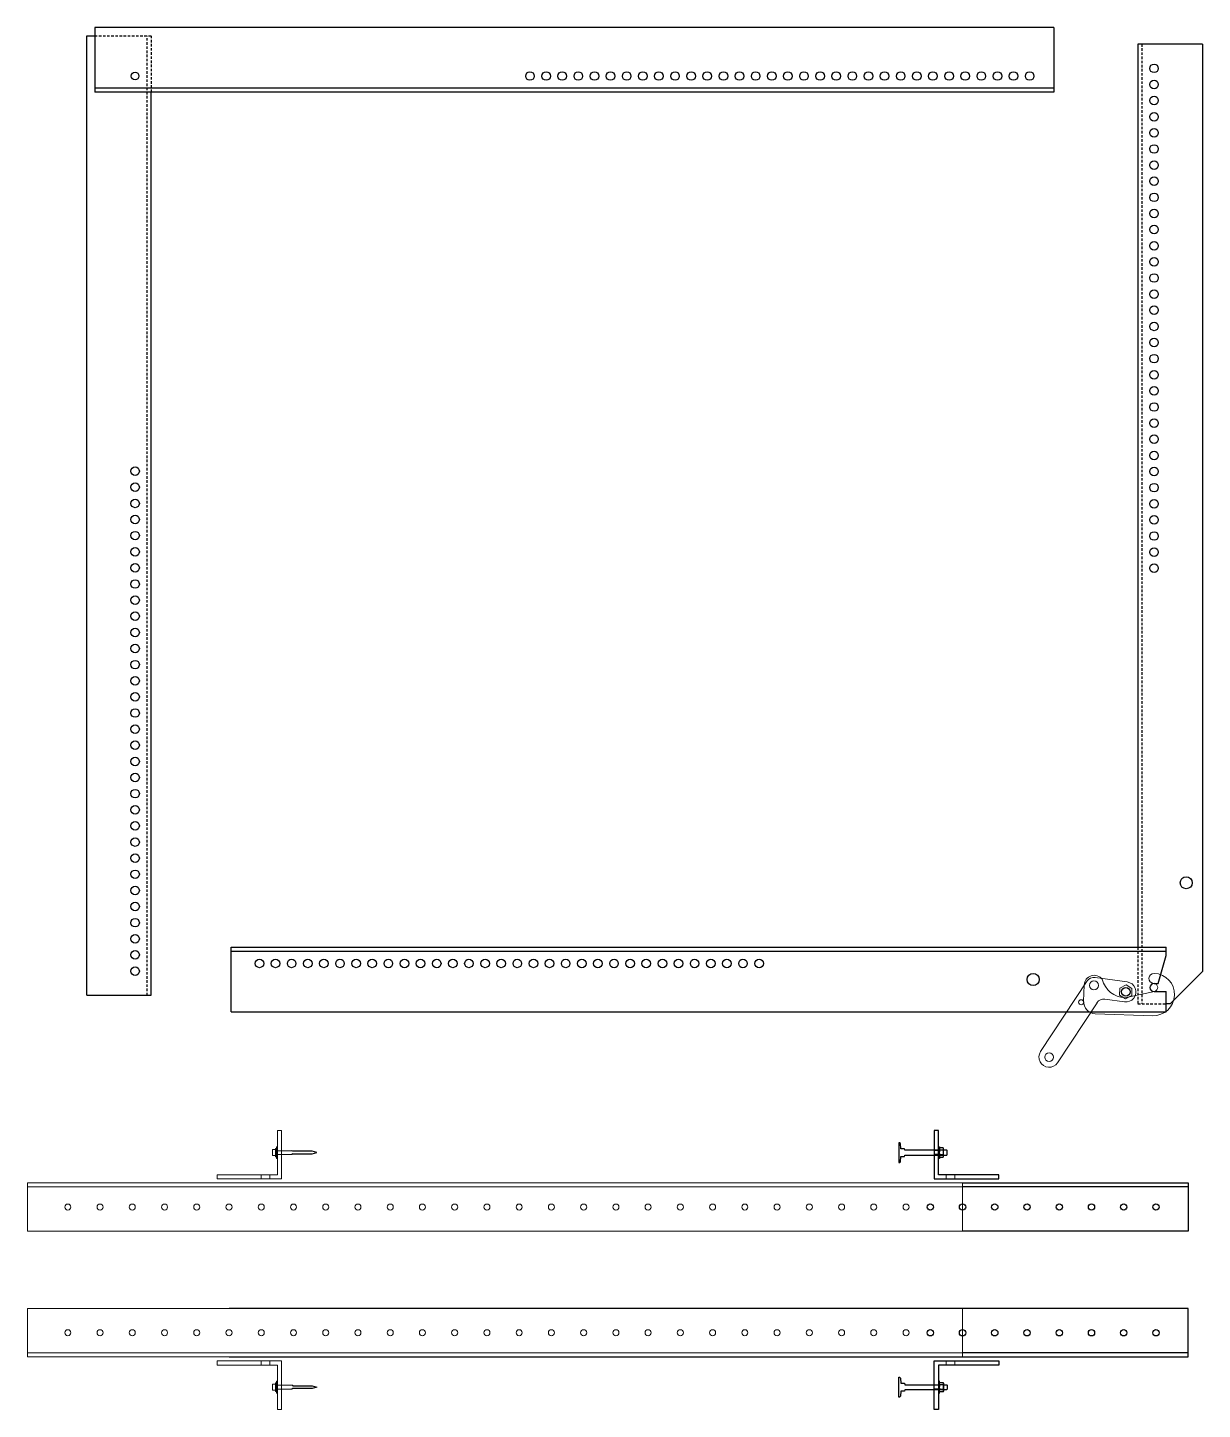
# Model space of a CAD drawing. Header units: inches. Extents: x 2832 to 8547, y -592 to 860.
# Drawn here: x 3695.6 to 3768.5, y 177 to 262.7 of the extents above; entities that cross this region are included whole.
import ezdxf

# ---------------------------------------------------------------- set-up
doc = ezdxf.new("R2010")
doc.units = ezdxf.units.IN
doc.header["$LTSCALE"] = 5
doc.header["$MEASUREMENT"] = 0
doc.set_wipeout_variables(frame=1)
doc.linetypes.add('HIDDEN2', pattern=[0.1875, 0.125, -0.0625])
doc.layers.add('FORM', color=5, linetype='Continuous')
doc.layers.add('Steel', color=5, linetype='Continuous', lineweight=20)

# ---------------------------------------------------------------- blocks, each defined once
blk = doc.blocks.new('VBA_24-48_CLAMP_PLAN_BACK')
at = {"color": 0}
for p, q in [((53.75, 6.25), (-5.75, 6.25)), ((-5.75, 6.25), (-5.75, 2.25)), ((53.75, 6.25), (53.75, 2.25)), ((-6.25, -53.75), (-6.25, 5.75)), ((-6.25, 5.75), (-5.75, 5.75)), ((53.75, 2.5), (-5.75, 2.5)), ((53.75, 2.25), (-5.75, 2.25)), ((-2.25, -53.75), (-2.25, 2.25)), ((-6.25, -53.75), (-2.25, -53.75))]:
    blk.add_line(p, q, dxfattribs=at)
at = {"color": 1, "linetype": 'HIDDEN2', "ltscale": 0.25}
blk.add_line((-2.5, -53.75), (-2.5, 5.75), dxfattribs=at)
at = {"color": 0, "linetype": 'HIDDEN2', "ltscale": 0.25}
blk.add_lwpolyline([(-5.75, 5.75), (-2.25, 5.75), (-2.25, 2.25)], dxfattribs=at)
at = {"color": 0}
for centre, radius in [((-3.25, 3.25), 0.237), ((-3.25, 3.25), 0.237), ((21.25, 3.25), 0.266), ((22.25, 3.25), 0.266), ((23.25, 3.25), 0.266), ((24.25, 3.25), 0.266), ((25.25, 3.25), 0.266), ((26.25, 3.25), 0.266), ((27.25, 3.25), 0.266), ((28.25, 3.25), 0.266), ((29.25, 3.25), 0.266), ((30.25, 3.25), 0.266), ((31.25, 3.25), 0.266), ((32.25, 3.25), 0.266), ((33.25, 3.25), 0.266), ((34.25, 3.25), 0.266), ((35.25, 3.25), 0.266), ((36.25, 3.25), 0.266), ((37.25, 3.25), 0.266), ((38.25, 3.25), 0.266), ((39.25, 3.25), 0.266), ((40.25, 3.25), 0.266), ((41.25, 3.25), 0.266), ((42.25, 3.25), 0.266), ((43.25, 3.25), 0.266), ((44.25, 3.25), 0.266), ((45.25, 3.25), 0.266), ((46.25, 3.25), 0.266), ((47.25, 3.25), 0.266), ((48.25, 3.25), 0.266), ((49.25, 3.25), 0.266), ((50.25, 3.25), 0.266), ((51.25, 3.25), 0.266), ((52.25, 3.25), 0.266), ((-3.25, -21.25), 0.266), ((-3.25, -22.25), 0.266), ((-3.25, -23.25), 0.266), ((-3.25, -24.25), 0.266), ((-3.25, -25.25), 0.266), ((-3.25, -26.25), 0.266), ((-3.25, -27.25), 0.266), ((-3.25, -28.25), 0.266), ((-3.25, -29.25), 0.266), ((-3.25, -30.25), 0.266), ((-3.25, -31.25), 0.266), ((-3.25, -32.25), 0.266), ((-3.25, -33.25), 0.266), ((-3.25, -34.25), 0.266), ((-3.25, -35.25), 0.266), ((-3.25, -36.25), 0.266), ((-3.25, -37.25), 0.266), ((-3.25, -38.25), 0.266), ((-3.25, -39.25), 0.266), ((-3.25, -40.25), 0.266), ((-3.25, -41.25), 0.266), ((-3.25, -42.25), 0.266), ((-3.25, -43.25), 0.266), ((-3.25, -44.25), 0.266), ((-3.25, -45.25), 0.266), ((-3.25, -46.25), 0.266), ((-3.25, -47.25), 0.266), ((-3.25, -48.25), 0.266), ((-3.25, -49.25), 0.266), ((-3.25, -50.25), 0.266), ((-3.25, -51.25), 0.266), ((-3.25, -52.25), 0.266)]:
    blk.add_circle(centre, radius, dxfattribs=at)
blk = doc.blocks.new('A$C56f79375')
at = {"color": 0}
blk.add_circle((-2.5, -0.02), 0.266, dxfattribs=at)
at = {"layer": 'Steel'}
for p, q in [((-4.408, 0.881), (-2.413, 0.599)), ((-7.785, -3.723), (-4.896, 0.661)), ((-4.287, -0.687), (-6.741, -4.411)), ((-2.587, -0.639), (-3.8, -0.468))]:
    blk.add_line(p, q, dxfattribs=at)
at = {"layer": 'Steel', "extrusion": (-0.999392, 0.03486, -1.22362e-16)}
blk.add_line((-5.116, -0.593), (-5.081, 0.407), dxfattribs=at)
at = {"layer": 'Steel', "extrusion": (1.22459e-16, 6.5507e-19, -1)}
for p, q in [((-2.867, 0.209), (-2.882, -0.223)), ((-2.485, 0.413), (-2.867, 0.209)), ((-2.118, 0.183), (-2.485, 0.413)), ((-2.133, -0.249), (-2.118, 0.183)), ((-2.882, -0.223), (-2.515, -0.453)), ((-2.515, -0.453), (-2.133, -0.249))]:
    blk.add_line(p, q, dxfattribs=at)
at = {"layer": 'Steel', "extrusion": (-0.209735, 0.977758, -2.50434e-17)}
blk.add_line((-2.554, -0.382), (-0.718, 0.012), dxfattribs=at)
at = {"layer": 'Steel', "extrusion": (-0.03486, -0.999392, -4.92353e-18)}
blk.add_line((-0.832, -1.493), (-4.392, -1.368), dxfattribs=at)
at = {"layer": 'Steel', "extrusion": (1.22459e-16, 6.5507e-19, -1)}
for centre, radius in [((4.478, 0.386), 0.281), ((5.27, -0.661), 0.156), ((7.263, -4.067), 0.27)]:
    blk.add_circle(centre, radius, dxfattribs=at)
for centre, radius, start, end in [((4.456, 0.385), 0.625, 1.99771, 142.65765), ((4.478, 0.386), 0.5, 33.38914, 98.03894), ((0.751, 0.819), 0.313, 271.99777, 91.90597), ((0.786, -0.181), 1.312, 91.99771, 271.99771), ((2.5, -0.02), 0.625, 98.03894, 278.03894), ((4.366, -0.619), 0.75, 271.99771, 1.99771), ((7.263, -4.067), 0.625, 213.38914, 33.38914)]:
    blk.add_arc(centre, radius, start, end, dxfattribs=at)
at = {"layer": 'Steel'}
for centre, radius, start, end in [((-2.502, 1.117), 1.5, 193.61892, 268.00229), ((-0.771, 0.256), 0.25, 282.10681, 88.00229), ((-3.87, -0.963), 0.5, 81.96106, 146.61086)]:
    blk.add_arc(centre, radius, start, end, dxfattribs=at)
blk = doc.blocks.new('VBA_24-48_CLAMP_PLAN_OP')
at = {"color": 0}
for p, q in [((2.25, 53.75), (2.25, -2.25)), ((6.25, 53.75), (2.25, 53.75)), ((6.25, 53.75), (6.25, -3.75)), ((-54, -2.249), (4, -2.25)), ((-54, -6.249), (-54, -2.249)), ((4, -2.756), (4, -2.25)), ((3.5, -4.5), (4, -2.756)), ((6.25, -3.75), (4.25, -5.75)), ((3.25, -4.5), (3.5, -4.5)), ((3.25, -5), (4, -5)), ((4, -6.25), (4, -5)), ((4.25, -5.75), (4, -5.75)), ((-54, -6.249), (4, -6.25))]:
    blk.add_line(p, q, dxfattribs=at)
at = {"color": 1, "linetype": 'HIDDEN2', "ltscale": 0.25}
blk.add_line((2.5, 53.75), (2.5, -5.75), dxfattribs=at)
at = {"color": 0, "ltscale": 0.5}
blk.add_line((-54, -2.499), (4, -2.5), dxfattribs=at)
at = {"color": 0, "linetype": 'HIDDEN2', "ltscale": 0.25}
blk.add_lwpolyline([(2.25, -2.25), (2.25, -5.75), (4, -5.75)], dxfattribs=at)
at = {"color": 0}
for centre, radius in [((3.25, 52.25), 0.266), ((3.25, 51.25), 0.266), ((3.25, 50.25), 0.266), ((3.25, 49.25), 0.266), ((3.25, 48.25), 0.266), ((3.25, 47.25), 0.266), ((3.25, 46.25), 0.266), ((3.25, 45.25), 0.266), ((3.25, 44.25), 0.266), ((3.25, 43.25), 0.266), ((3.25, 42.25), 0.266), ((3.25, 41.25), 0.266), ((3.25, 40.25), 0.266), ((3.25, 39.25), 0.266), ((3.25, 38.25), 0.266), ((3.25, 37.25), 0.266), ((3.25, 36.25), 0.266), ((3.25, 35.25), 0.266), ((3.25, 34.25), 0.266), ((3.25, 33.25), 0.266), ((3.25, 32.25), 0.266), ((3.25, 31.25), 0.266), ((3.25, 30.25), 0.266), ((3.25, 29.25), 0.266), ((3.25, 28.25), 0.266), ((3.25, 27.25), 0.266), ((3.25, 26.25), 0.266), ((3.25, 25.25), 0.266), ((3.25, 24.25), 0.266), ((3.25, 23.25), 0.266), ((3.25, 22.25), 0.266), ((3.25, 21.25), 0.266), ((5.25, 1.75), 0.375), ((-52.25, -3.249), 0.266), ((-51.25, -3.249), 0.266), ((-50.25, -3.249), 0.266), ((-49.25, -3.249), 0.266), ((-48.25, -3.249), 0.266), ((-47.25, -3.249), 0.266), ((-46.25, -3.249), 0.266), ((-45.25, -3.249), 0.266), ((-44.25, -3.25), 0.266), ((-43.25, -3.25), 0.266), ((-42.25, -3.25), 0.266), ((-41.25, -3.25), 0.266), ((-40.25, -3.249), 0.266), ((-39.25, -3.249), 0.266), ((-38.25, -3.249), 0.266), ((-37.25, -3.249), 0.266), ((-36.25, -3.249), 0.266), ((-35.25, -3.249), 0.266), ((-34.25, -3.249), 0.266), ((-33.25, -3.249), 0.266), ((-32.25, -3.25), 0.266), ((-31.25, -3.25), 0.266), ((-30.25, -3.25), 0.266), ((-29.25, -3.25), 0.266), ((-28.25, -3.25), 0.266), ((-27.25, -3.25), 0.266), ((-26.25, -3.25), 0.266), ((-25.25, -3.25), 0.266), ((-24.25, -3.25), 0.266), ((-23.25, -3.25), 0.266), ((-22.25, -3.25), 0.266), ((-21.25, -3.25), 0.266), ((-4.25, -4.25), 0.375)]:
    blk.add_circle(centre, radius, dxfattribs=at)
blk.add_arc((3.25, -4.75), 0.25, 89.99918, 269.99918, dxfattribs=at)
blk.add_blockref('A$C56f79375', (4, -5))
blk = doc.blocks.new('*U265')
for p, q in [((-39.791, -1.791), (-39.85, -1.756)), ((-39.791, -1.961), (-39.85, -1.996)), ((-39.791, -1.791), (-38.599, -1.791)), ((-38.599, -1.961), (-39.791, -1.961)), ((-38.599, -1.791), (-38.312, -1.876)), ((-38.312, -1.876), (-38.599, -1.961)), ((0.25, -1.751), (0, -1.751)), ((0.25, -2.001), (0, -2.001))]:
    blk.add_line(p, q)
for points in [[(0, -3.251), (0, -0.25), (4, -0.25), (4, -0.5), (0.25, -0.5), (0.25, -3.251)], [(-2.194, -1.262), (-2.159, -1.262), (-2.109, -1.312), (-2.08, -1.634), (-1.853, -1.634), (-1.83, -1.72), (0.773, -1.72), (0.806, -1.753), (0.806, -1.999), (0.773, -2.032), (-1.83, -2.032), (-1.853, -2.118), (-2.08, -2.118), (-2.109, -2.439), (-2.159, -2.489), (-2.194, -2.489)], [(0.25, -2.243), (0.312, -2.243), (0.312, -1.509), (0.25, -1.509)]]:
    blk.add_lwpolyline(points, close=True)
at = {"layer": 'FORM', "color": 3}
for points in [[(15.75, 3), (-43.75, 3), (-43.75, 0), (15.75, 0)], [(-43.75, 0), (15.75, 0), (15.75, 0.25), (-43.75, 0.25)]]:
    blk.add_lwpolyline(points, close=True, dxfattribs=at)
for centre in [(-38.25, 1.499), (-36.25, 1.499), (-34.25, 1.499), (-32.25, 1.499), (-30.25, 1.499), (-28.25, 1.499), (-26.25, 1.499), (-24.25, 1.499), (-22.25, 1.499), (-20.25, 1.499), (-18.25, 1.499), (-16.25, 1.499), (-14.25, 1.499), (-12.25, 1.499), (-10.25, 1.499), (-8.25, 1.499), (-6.25, 1.499), (-4.25, 1.499), (-2.25, 1.499), (3.75, 1.498), (5.75, 1.498), (7.75, 1.497), (9.75, 1.497), (11.75, 1.497), (13.75, 1.497)]:
    blk.add_circle(centre, 0.195, dxfattribs=at)
at = {"layer": 'Steel', "color": 3}
for p, q in [((-41.766, -0.5), (-41.766, -0.25)), ((-41.234, -0.5), (-41.234, -0.25))]:
    blk.add_line(p, q, dxfattribs=at)
at = {"layer": 'Steel'}
for p, q in [((0.735, -0.5), (0.735, -0.25)), ((1.266, -0.5), (1.266, -0.25))]:
    blk.add_line(p, q, dxfattribs=at)
at = {"layer": 'Steel', "linetype": 'ByBlock'}
for p, q in [((-41.052, -1.691), (-41.051, -1.689)), ((-41.052, -1.691), (-41.052, -2.061)), ((-41.022, -1.689), (-40.862, -1.689)), ((-40.862, -1.616), (-40.862, -2.136)), ((-40.812, -1.616), (-40.862, -1.616)), ((-40.812, -1.616), (-40.812, -2.136)), ((-41.052, -2.061), (-41.051, -2.062)), ((-41.022, -2.062), (-40.862, -2.062)), ((-40.812, -2.136), (-40.862, -2.136)), ((-39.85, -1.756), (-40.75, -1.756)), ((-39.85, -1.996), (-40.75, -1.996)), ((-39.748, -1.961), (-39.791, -1.961))]:
    blk.add_line(p, q, dxfattribs=at)
at = {"layer": 'Steel'}
for points in [[(-40.5, -3.251), (-40.5, -0.25), (-44.5, -0.25), (-44.5, -0.5), (-40.75, -0.5), (-40.75, -3.251)], [(-40.75, -2.243), (-40.812, -2.243), (-40.812, -1.509), (-40.75, -1.509)]]:
    blk.add_lwpolyline(points, close=True, dxfattribs=at)
at = {"layer": 'Steel', "linetype": 'ByBlock'}
for points, weights in [([(-41.051, -1.689), (-41.051, -1.689), (-41.022, -1.689)], [1.61272872794, 1.61272872794, 1.49694001483]), ([(-41.022, -2.062), (-41.051, -2.062), (-41.051, -2.062)], [1.49694001483, 1.61272872794, 1.61272872794])]:
    blk.add_rational_spline(points, weights, degree=2, dxfattribs=at)
blk.add_wipeout([(0.571, -2.032), (0.306, -2.032), (0.306, -1.72), (0.571, -1.72)])
blk.add_wipeout([(-56.25, 3), (1.75, 3), (1.75, 0), (-56.25, 0)]).dxf.layer = 'Steel'
for points in [[(0.549, -2.165), (0.328, -2.165), (0.306, -2.126), (0.306, -1.626), (0.328, -1.587), (0.549, -1.587), (0.571, -1.626), (0.571, -2.126), (0.549, -2.165)], [(0.549, -1.732), (0.328, -1.732)], [(0.549, -2.02), (0.328, -2.02)]]:
    blk.add_lwpolyline(points)
for centre, radius, start, end in [((0.432, -1.66), 0.126, 144.92685, 214.58525), ((0.445, -1.66), 0.126, 325.41475, 35.07315), ((0.783, -1.876), 0.478, 162.41104, 197.58896), ((0.432, -2.092), 0.126, 145.39498, 215.14229), ((0.445, -2.092), 0.126, 324.85771, 34.60502), ((0.094, -1.876), 0.478, 342.41104, 17.58896)]:
    blk.add_arc(centre, radius, start, end)
at = {"layer": 'FORM', "color": 3}
for centre in [(-0.25, 1.498), (1.75, 1.498)]:
    blk.add_circle(centre, 0.195, dxfattribs=at)
at = {"layer": 'Steel'}
for points in [[(-56.25, 3), (1.75, 3), (1.75, 0), (-56.25, 0)], [(-56.25, 0), (1.75, 0), (1.75, 0.25), (-56.25, 0.25)]]:
    blk.add_lwpolyline(points, close=True, dxfattribs=at)
for centre in [(-53.756, 1.5), (-51.756, 1.5), (-49.756, 1.5), (-47.756, 1.5), (-45.756, 1.5), (-43.756, 1.5), (-41.756, 1.5), (-39.756, 1.5), (-37.756, 1.5), (-35.756, 1.5), (-33.756, 1.5), (-31.756, 1.5), (-29.756, 1.5), (-27.756, 1.5), (-25.756, 1.5), (-23.756, 1.5), (-21.756, 1.5), (-19.756, 1.5), (-17.756, 1.5), (-15.756, 1.499), (-13.756, 1.499), (-11.756, 1.499), (-9.756, 1.499), (-7.756, 1.499), (-5.756, 1.499), (-3.756, 1.499), (-1.75, 1.499)]:
    blk.add_circle(centre, 0.188, dxfattribs=at)
blk = doc.blocks.new('*U805')
for p, q in [((-39.791, 1.711), (-39.85, 1.746)), ((0.25, 1.751), (0, 1.751)), ((-39.791, 1.541), (-39.85, 1.506)), ((-38.599, 1.711), (-39.791, 1.711)), ((-39.791, 1.541), (-38.599, 1.541)), ((-38.312, 1.626), (-38.599, 1.711)), ((-38.599, 1.541), (-38.312, 1.626)), ((0.25, 1.501), (0, 1.501))]:
    blk.add_line(p, q)
for points in [[(0, 3.001), (0, 0), (4, 0), (4, 0.25), (0.25, 0.25), (0.25, 3.001)], [(-2.194, 1.012), (-2.159, 1.012), (-2.109, 1.062), (-2.08, 1.384), (-1.853, 1.384), (-1.83, 1.47), (0.773, 1.47), (0.806, 1.503), (0.806, 1.749), (0.773, 1.782), (-1.83, 1.782), (-1.853, 1.868), (-2.08, 1.868), (-2.109, 2.189), (-2.159, 2.239), (-2.194, 2.239)], [(0.25, 1.993), (0.312, 1.993), (0.312, 1.259), (0.25, 1.259)]]:
    blk.add_lwpolyline(points, close=True)
at = {"layer": 'FORM', "color": 3}
for points in [[(15.75, -3.25), (-43.75, -3.25), (-43.75, -0.25), (15.75, -0.25)], [(-43.75, -0.25), (15.75, -0.25), (15.75, -0.5), (-43.75, -0.5)]]:
    blk.add_lwpolyline(points, close=True, dxfattribs=at)
for centre in [(-38.25, -1.749), (-36.25, -1.749), (-34.25, -1.749), (-32.25, -1.749), (-30.25, -1.749), (-28.25, -1.749), (-26.25, -1.749), (-24.25, -1.749), (-22.25, -1.749), (-20.25, -1.749), (-18.25, -1.749), (-16.25, -1.749), (-14.25, -1.749), (-12.25, -1.749), (-10.25, -1.749), (-8.25, -1.749), (-6.25, -1.749), (-4.25, -1.749), (-2.25, -1.749), (3.75, -1.748), (5.75, -1.748), (7.75, -1.747), (9.75, -1.747), (11.75, -1.747), (13.75, -1.747)]:
    blk.add_circle(centre, 0.195, dxfattribs=at)
at = {"layer": 'Steel', "linetype": 'ByBlock'}
for p, q in [((-41.052, 1.811), (-41.051, 1.812)), ((-41.052, 1.441), (-41.052, 1.811)), ((-41.022, 1.812), (-40.862, 1.812)), ((-40.862, 1.366), (-40.862, 1.886)), ((-40.812, 1.886), (-40.862, 1.886)), ((-40.812, 1.366), (-40.812, 1.886)), ((-39.85, 1.746), (-40.75, 1.746)), ((-41.052, 1.441), (-41.051, 1.44)), ((-41.022, 1.44), (-40.862, 1.44)), ((-40.812, 1.366), (-40.862, 1.366)), ((-39.85, 1.506), (-40.75, 1.506)), ((-39.748, 1.711), (-39.791, 1.711))]:
    blk.add_line(p, q, dxfattribs=at)
at = {"layer": 'Steel', "color": 3}
for p, q in [((-41.766, 0.25), (-41.766, 0)), ((-41.234, 0.25), (-41.234, 0))]:
    blk.add_line(p, q, dxfattribs=at)
at = {"layer": 'Steel'}
for p, q in [((0.735, 0.25), (0.735, 0)), ((1.266, 0.25), (1.266, 0))]:
    blk.add_line(p, q, dxfattribs=at)
for points in [[(-40.5, 3.001), (-40.5, 0), (-44.5, 0), (-44.5, 0.25), (-40.75, 0.25), (-40.75, 3.001)], [(-40.75, 1.993), (-40.812, 1.993), (-40.812, 1.259), (-40.75, 1.259)]]:
    blk.add_lwpolyline(points, close=True, dxfattribs=at)
at = {"layer": 'Steel', "linetype": 'ByBlock'}
for points, weights in [([(-41.022, 1.812), (-41.051, 1.812), (-41.051, 1.812)], [1.49694001483, 1.61272872794, 1.61272872794]), ([(-41.051, 1.44), (-41.051, 1.44), (-41.022, 1.44)], [1.61272872794, 1.61272872794, 1.49694001483])]:
    blk.add_rational_spline(points, weights, degree=2, dxfattribs=at)
blk.add_wipeout([(0.571, 1.782), (0.306, 1.782), (0.306, 1.47), (0.571, 1.47)])
blk.add_wipeout([(-56.25, -3.25), (1.75, -3.25), (1.75, -0.25), (-56.25, -0.25)]).dxf.layer = 'Steel'
for points in [[(0.549, 1.915), (0.328, 1.915), (0.306, 1.876), (0.306, 1.376), (0.328, 1.337), (0.549, 1.337), (0.571, 1.376), (0.571, 1.876), (0.549, 1.915)], [(0.549, 1.77), (0.328, 1.77)], [(0.549, 1.482), (0.328, 1.482)]]:
    blk.add_lwpolyline(points)
for centre, radius, start, end in [((0.432, 1.842), 0.126, 144.85771, 214.60502), ((0.783, 1.626), 0.478, 162.41104, 197.58896), ((0.445, 1.842), 0.126, 325.39498, 35.14229), ((0.094, 1.626), 0.478, 342.41104, 17.58896), ((0.432, 1.41), 0.126, 145.41475, 215.07315), ((0.445, 1.41), 0.126, 324.92685, 34.58525)]:
    blk.add_arc(centre, radius, start, end)
at = {"layer": 'FORM', "color": 3}
for centre in [(-0.25, -1.748), (1.75, -1.748)]:
    blk.add_circle(centre, 0.195, dxfattribs=at)
at = {"layer": 'Steel'}
for points in [[(-56.25, -3.25), (1.75, -3.25), (1.75, -0.25), (-56.25, -0.25)], [(-56.25, -0.25), (1.75, -0.25), (1.75, -0.5), (-56.25, -0.5)]]:
    blk.add_lwpolyline(points, close=True, dxfattribs=at)
for centre in [(-53.756, -1.75), (-51.756, -1.75), (-49.756, -1.75), (-47.756, -1.75), (-45.756, -1.75), (-43.756, -1.75), (-41.756, -1.75), (-39.756, -1.75), (-37.756, -1.75), (-35.756, -1.75), (-33.756, -1.75), (-31.756, -1.749), (-29.756, -1.749), (-27.756, -1.749), (-25.756, -1.749), (-23.756, -1.749), (-21.756, -1.749), (-19.756, -1.749), (-17.756, -1.749), (-15.756, -1.749), (-13.756, -1.749), (-11.756, -1.749), (-9.756, -1.749), (-7.756, -1.749), (-5.756, -1.749), (-3.756, -1.749), (-1.75, -1.749)]:
    blk.add_circle(centre, 0.188, dxfattribs=at)

msp = doc.modelspace()

# ---------------------------------------------------------------- block references
at = {"layer": 'FORM'}
for name, p in [('VBA_24-48_CLAMP_PLAN_BACK', (3705.50294, 256.42883)), ('VBA_24-48_CLAMP_PLAN_OP', (3762.21768, 207.90423)), ('*U805', (3751.83852, 191.29462)), ('*U265', (3751.83852, 180.25132))]:
    msp.add_blockref(name, p, dxfattribs=at)

doc.saveas('drawing.dxf')
